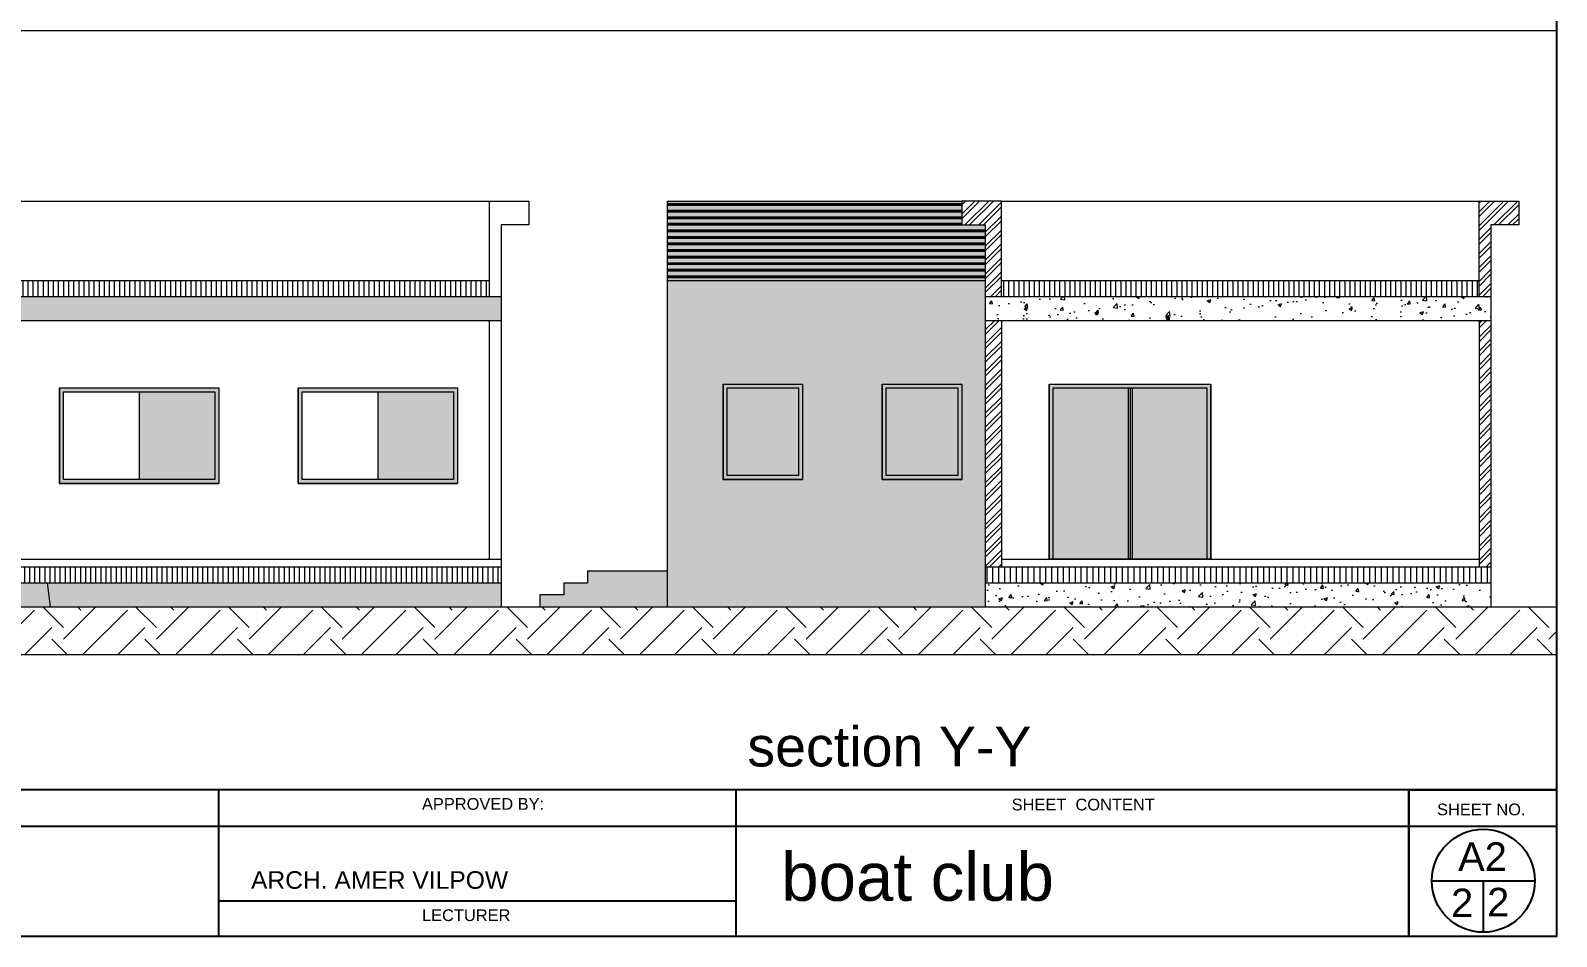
# Model space of a CAD drawing. Header units: inches. Extents: x 4 to 844, y 19 to 530.
# Drawn here: x 484.7 to 551.7, y 181.9 to 221.7 of the extents above; entities that cross this region are included whole.
import ezdxf

# ---------------------------------------------------------------- set-up
doc = ezdxf.new("R2010")
doc.units = ezdxf.units.IN
doc.header["$MEASUREMENT"] = 0
doc.styles.get("Standard").update_dxf_attribs({"font": 'arial.ttf'})
pattern_1 = [(45, (-200.52434, 53.89904), (-0.30548395, 0.30548395), []), (45, (-200.3207, 53.89904), (-0.30548395, 0.30548395), [])]

msp = doc.modelspace()

# ---------------------------------------------------------------- hatches: boundary and pattern name
at = {"lineweight": 0}
h = msp.add_hatch(color=0, dxfattribs=at)
h.dxf.hatch_style = 1
h.paths.add_polyline_path([(526.63751, 210.72771), (526.63751, 213.17145), (525.59019, 213.17145), (525.59019, 214.21877), (512.67324, 214.21877), (512.67324, 210.72771)])
at = {"lineweight": 0, "true_color": 0x293189}
h = msp.add_hatch(dxfattribs=at)
h.set_pattern_fill('PLAST', color=177, scale=1.152052)
h.set_pattern_definition([(0, (-200.52434, 53.89904), (0, 0.28801303), []), (0, (-200.52434, 53.93504), (0, 0.28801303), []), (0, (-200.52434, 53.97104), (0, 0.28801303), [])])
h.paths.add_polyline_path([(512.67324, 214.21877), (512.67324, 210.72771), (526.63751, 210.72771), (526.63751, 213.17145), (525.59019, 213.17145), (525.59019, 214.21877)])
at = {"lineweight": 0}
h = msp.add_hatch(dxfattribs=at)
h.set_pattern_fill('ANSI32', color=32, scale=1.152052)
h.set_pattern_definition(pattern_1)
h.paths.add_polyline_path([(526.63751, 210.02949), (527.33573, 210.02949), (527.33573, 214.21877), (525.59019, 214.21877), (525.59019, 213.17145), (526.63751, 213.17145)])
h = msp.add_hatch(dxfattribs=at)
h.set_pattern_fill('ANSI32', color=32, scale=1.152052)
h.set_pattern_definition(pattern_1)
h.paths.add_polyline_path([(526.63751, 198.15986), (527.33573, 198.15986), (527.33573, 208.98217), (526.63751, 208.98217)])
h.paths.add_polyline_path([(548.28843, 198.15986), (548.81209, 198.15986), (548.81209, 208.98217), (548.28843, 208.98217)])
h.paths.add_polyline_path([(548.28213, 214.21877), (548.28213, 210.02949), (548.81209, 210.02949), (548.81209, 213.17145), (550.02766, 213.17145), (550.02766, 214.21877)])
h = msp.add_hatch(dxfattribs=at)
h.set_pattern_fill('_USER', color=32, scale=0.223428, angle=90, pattern_type=0)
h.set_pattern_definition([(90, (-8.25916, -24.63539), (-0.22342829, 1e-17), [])])
h.paths.add_polyline_path([(399.95168, 210.72771), (399.95168, 210.02949), (504.85194, 210.02949), (504.85194, 210.72771)])
at = {"lineweight": 0, "true_color": 0x4554a5}
h = msp.add_hatch(color=175, dxfattribs=at)
h.dxf.hatch_style = 1
h.paths.add_polyline_path([(512.67324, 210.72771), (512.67324, 198.50897), (512.67324, 196.41433), (526.63751, 196.41433), (526.63751, 210.72771)])
h.paths.add_polyline_path([(518.60806, 206.18932), (518.60806, 202.00004), (515.11699, 202.00004), (515.11699, 206.18932)], flags=16)
h.paths.add_polyline_path([(518.43351, 206.01477), (518.43351, 202.17459), (515.29155, 202.17459), (515.29155, 206.01477)], flags=0)
h.paths.add_polyline_path([(522.09913, 206.18932), (525.59019, 206.18932), (525.59019, 202.00004), (522.09913, 202.00004)], flags=16)
h.paths.add_polyline_path([(522.27368, 206.01477), (525.41564, 206.01477), (525.41564, 202.17459), (522.27368, 202.17459)], flags=0)
at = {"lineweight": 0}
h = msp.add_hatch(dxfattribs=at)
h.set_pattern_fill('_USER', color=32, scale=0.223428, angle=90, pattern_type=0)
h.set_pattern_definition([(90, (105.16061, -24.63539), (-0.22342829, 1e-17), [])])
h.paths.add_polyline_path([(527.33573, 210.02949), (548.28213, 210.02949), (548.28213, 210.72771), (527.33573, 210.72771)])
h = msp.add_hatch(dxfattribs=at)
h.set_pattern_fill('AR-CONC', color=32, scale=0.192009)
h.set_pattern_definition([(50, (-313.9441, 117.1087), (1.3772018, -0.1204895), [0.1440065, -1.5840717]), (355, (-313.9441, 117.1087), (-0.2664146, 1.4442742), [0.1152052, -1.2672573]), (100.45144, (-313.8294, 117.0986), (1.1107872, 1.3237847), [0.1223867, -1.3462538]), (46.1842, (-313.9441, 117.4927), (2.049196, -0.3178114), [0.21601, -2.3761075]), (96.63564, (-313.7734, 117.4662), (1.794632, 1.8703923), [0.18358, -2.019382]), (351.18416, (-313.9441, 117.4927), (1.794632, 1.8703923), [0.172808, -1.900886]), (21, (-313.7521, 117.3967), (1.1461134, -0.7730632), [0.1440065, -1.5840717]), (326, (-313.7521, 117.3967), (0.4671866, 1.392351), [0.1152052, -1.2672573]), (71.45144, (-313.6566, 117.3323), (1.6133, 0.6192878), [0.1223867, -1.3462538]), (37.5, (-313.9441, 117.10867), (0.02334798, 0.6391851), [0, -1.2518966, 0, -1.2864582, 0, -1.27205754]), (7.5, (-313.9441, 117.1087), (0.50511636, 0.75730474), [0, -0.7334732, 0, -1.2230953, 0, -0.4848219]), (327.5, (-314.3723, 117.1087), (1.02498544, -0.0433073), [0, -0.4800217, 0, -1.49766774, 0, -1.9872899]), (317.5, (-314.5643, 117.1087), (1.1197681, 0.1922103), [0, -0.6240282, 0, -0.994605, 0, -1.4112638])])
h.paths.add_polyline_path([(399.25347, 210.02949), (399.25347, 208.98217), (505.38191, 208.98217), (505.38191, 210.02949)])
h.paths.add_polyline_path([(399.25347, 197.46165), (399.25347, 196.41433), (505.38191, 196.41433), (505.38191, 197.46165)])
h = msp.add_hatch(dxfattribs=at)
h.set_pattern_fill('AR-CONC', color=32, scale=0.216446)
h.set_pattern_definition([(50, (-200.5243, 53.899), (1.552482, -0.1358246), [0.1623346, -1.7856808]), (355, (-200.5243, 53.899), (-0.300322, 1.628091), [0.1298677, -1.4285446]), (100.45144, (-200.395, 53.8877), (1.2521602, 1.4922663), [0.1379632, -1.517595]), (46.1842, (-200.5243, 54.332), (2.310003, -0.35826), [0.243502, -2.678521]), (96.63564, (-200.3318, 54.302), (2.02304, 2.108442), [0.206945, -2.276394]), (351.18416, (-200.5243, 54.332), (2.02304, 2.108442), [0.1948015, -2.142817]), (21, (-200.3079, 54.2237), (1.2919824, -0.871453), [0.1623346, -1.7856808]), (326, (-200.3079, 54.2237), (0.5266467, 1.5695594), [0.1298677, -1.4285446]), (71.45144, (-200.2002, 54.1511), (1.818629, 0.6981063), [0.1379632, -1.517595]), (37.5, (-200.52434, 53.89904), (0.02631954, 0.72053594), [0, -1.4112289, 0, -1.4501892, 0, -1.4339558]), (7.5, (-200.52434, 53.899), (0.5694039, 0.853689), [0, -0.8268243, 0, -1.378762, 0, -0.5465265]), (327.5, (-201.007, 53.89904), (1.15543813, -0.04881915), [0, -0.5411154, 0, -1.68828, 0, -2.2402177]), (317.5, (-201.2235, 53.899), (1.262284, 0.2166734), [0, -0.70345, 0, -1.1211911, 0, -1.5908792])])
h.paths.add_polyline_path([(526.63751, 210.02949), (526.63751, 208.98217), (548.81209, 208.98217), (548.81209, 210.02949)])
h.paths.add_polyline_path([(526.63751, 197.46165), (526.63751, 196.41433), (548.81209, 196.41433), (548.81209, 197.46165)])
h = msp.add_hatch(color=34, dxfattribs=at)
h.dxf.hatch_style = 1
h.paths.add_polyline_path([(492.98862, 206.01477), (489.49755, 206.01477), (489.49755, 205.84021), (492.81407, 205.84021), (492.81407, 202.00004), (489.49755, 202.00004), (489.49755, 201.82549), (492.98862, 201.82549)])
h.paths.add_polyline_path([(489.49755, 206.01477), (486.00649, 206.01477), (486.00649, 201.82549), (489.49755, 201.82549), (489.49755, 202.00004), (486.18104, 202.00004), (486.18104, 205.84021), (489.49755, 205.84021)])
h = msp.add_hatch(color=256, dxfattribs=at)
h.dxf.hatch_style = 1
h.set_gradient(color1=(173, 221, 247))
h.paths.add_polyline_path([(486.18104, 202.00004), (489.49755, 202.00004), (489.49755, 205.84021), (486.18104, 205.84021)], flags=17)
h.paths.add_polyline_path([(492.81407, 205.84021), (486.18104, 205.84021), (486.18104, 202.00004), (492.81407, 202.00004)])
h = msp.add_hatch(color=34, dxfattribs=at)
h.dxf.hatch_style = 1
h.paths.add_polyline_path([(503.46182, 206.01477), (499.97075, 206.01477), (499.97075, 205.84021), (503.28727, 205.84021), (503.28727, 202.00004), (499.97075, 202.00004), (499.97075, 201.82549), (503.46182, 201.82549)])
h.paths.add_polyline_path([(499.97075, 206.01477), (496.47969, 206.01477), (496.47969, 201.82549), (499.97075, 201.82549), (499.97075, 202.00004), (496.65424, 202.00004), (496.65424, 205.84021), (499.97075, 205.84021)])
h = msp.add_hatch(color=256, dxfattribs=at)
h.dxf.hatch_style = 1
h.set_gradient(color1=(173, 221, 247))
h.paths.add_polyline_path([(496.65424, 202.00004), (499.97075, 202.00004), (499.97075, 205.84021), (496.65424, 205.84021)], flags=17)
h.paths.add_polyline_path([(503.28727, 205.84021), (496.65424, 205.84021), (496.65424, 202.00004), (503.28727, 202.00004)])
h = msp.add_hatch(color=34, dxfattribs=at)
h.dxf.hatch_style = 1
h.paths.add_polyline_path([(515.11699, 202.00004), (518.60806, 202.00004), (518.60806, 206.18932), (515.11699, 206.18932)])
h.paths.add_polyline_path([(515.29155, 202.17459), (518.43351, 202.17459), (518.43351, 206.01477), (515.29155, 206.01477)], flags=16)
h = msp.add_hatch(color=256, dxfattribs=at)
h.dxf.hatch_style = 1
h.set_gradient(color1=(173, 221, 247))
h.paths.add_polyline_path([(515.29155, 206.01477), (515.29155, 202.17459), (518.43351, 202.17459), (518.43351, 206.01477)])
h = msp.add_hatch(color=34, dxfattribs=at)
h.dxf.hatch_style = 1
h.paths.add_polyline_path([(522.09913, 202.00004), (525.59019, 202.00004), (525.59019, 206.18932), (522.09913, 206.18932)])
h.paths.add_polyline_path([(522.27368, 202.17459), (525.41564, 202.17459), (525.41564, 206.01477), (522.27368, 206.01477)], flags=16)
h = msp.add_hatch(color=256, dxfattribs=at)
h.dxf.hatch_style = 1
h.set_gradient(color1=(173, 221, 247))
h.paths.add_polyline_path([(522.27368, 206.01477), (522.27368, 202.17459), (525.41564, 202.17459), (525.41564, 206.01477)])
h = msp.add_hatch(color=32, dxfattribs=at)
h.dxf.hatch_style = 1
h.paths.add_polyline_path([(536.52413, 206.18932), (529.43037, 206.18932), (529.43037, 198.50897), (529.60492, 198.50897), (529.60492, 206.01477), (536.34958, 206.01477), (536.34958, 198.50897), (536.52413, 198.50897)])
at = {"lineweight": 0, "true_color": 0xedee99}
h = msp.add_hatch(color=61, dxfattribs=at)
h.dxf.hatch_style = 1
h.paths.add_polyline_path([(532.97725, 206.01477), (529.60492, 206.01477), (529.60492, 198.50897), (532.97725, 198.50897)])
h.paths.add_polyline_path([(536.34958, 206.01477), (532.97725, 206.01477), (532.97725, 198.50897), (536.34958, 198.50897)])
at = {"lineweight": 0}
h = msp.add_hatch(dxfattribs=at)
h.set_pattern_fill('_USER', color=32, scale=0.223428, angle=90, pattern_type=0)
h.set_pattern_definition([(90, (-30.7521, -6.13273), (-0.22342829, 1e-17), [])])
h.paths.add_polyline_path([(505.38191, 197.46165), (505.38191, 198.15986), (399.25347, 198.15986), (399.25347, 197.46165)])
at = {"lineweight": 0, "true_color": 0x939598}
h = msp.add_hatch(color=252, dxfattribs=at)
h.dxf.hatch_style = 1
h.paths.add_polyline_path([(512.67324, 197.98531), (509.17448, 197.98531), (509.17448, 197.46165), (508.12716, 197.46165), (508.12716, 196.93799), (507.07984, 196.93799), (507.07984, 196.41433), (512.67324, 196.41433)])
at = {"lineweight": 0}
h = msp.add_hatch(dxfattribs=at)
h.set_pattern_fill('_USER', color=32, scale=0.258339, angle=90, pattern_type=0)
h.set_pattern_definition([(90, (-200.52434, 53.89904), (-0.25833896, 2e-17), [])])
h.paths.add_polyline_path([(548.81209, 198.15986), (526.63751, 198.15986), (526.63751, 197.46165), (548.81209, 197.46165)])
at = {"lineweight": 0, "true_color": 0x636466}
h = msp.add_hatch(dxfattribs=at)
h.set_pattern_fill('AR-CONC', color=251, scale=3.491067)
h.set_pattern_definition([(50, (-313.944, 117.109), (25.04003, -2.1907), [2.6183, -28.8013]), (355, (-313.944, 117.109), (-4.8439, 26.2595), [2.09464, -23.04104]), (100.4514, (-311.857, 116.926), (20.1961, 24.0688), [2.2252, -24.47734]), (46.184, (-313.944, 124.09), (37.2581, -5.7784), [3.9275, -43.202]), (96.6356, (-310.84, 123.61), (32.6297, 34.0071), [3.3378, -36.716]), (351.184, (-313.944, 124.09), (32.6297, 34.0071), [3.142, -34.5616]), (21, (-310.453, 122.345), (20.8384, -14.0557), [2.6183, -28.8013]), (326, (-310.453, 122.345), (8.4943, 25.3155), [2.09464, -23.04104]), (71.4514, (-308.717, 121.174), (29.3327, 11.2598), [2.2252, -24.47734]), (37.5, (-313.944, 117.109), (0.42451, 11.62155), [0, -22.76176, 0, -23.39015, 0, -23.12832]), (7.5, (-313.944, 117.109), (9.18393, 13.76918), [0, -13.33588, 0, -22.2381, 0, -8.81494]), (327.5, (-321.729, 117.109), (18.6361, -0.78741), [0, -8.72767, 0, -27.23032, 0, -36.13254]), (317.5, (-325.22, 117.109), (20.35942, 3.49473), [0, -11.34597, 0, -18.08373, 0, -25.65934])])
h.paths.add_polyline_path([(399.25347, 197.46165), (399.25347, 196.41433), (505.38191, 196.41433), (505.38191, 197.46165)])
at = {"lineweight": 0}
h = msp.add_hatch(dxfattribs=at)
h.set_pattern_fill('EARTH', color=0, scale=11.520521, angle=45)
h.set_pattern_definition([(45, (-41.8027, 83.491), (4e-16, 4.073119), [2.88013, -2.88013]), (45, (-42.5664, 84.2547), (4e-16, 4.073119), [2.88013, -2.88013]), (45, (-43.33, 85.0184), (4e-16, 4.073119), [2.88013, -2.88013]), (135, (-43.33, 85.5275), (-4.073119, 4e-16), [2.88013, -2.88013]), (135, (-42.5664, 86.2912), (-4.073119, 4e-16), [2.88013, -2.88013]), (135, (-41.8027, 87.055), (-4.073119, 4e-16), [2.88013, -2.88013])])
h.paths.add_polyline_path([(551.68661, 196.41433), (396.64954, 196.41433), (396.64954, 194.31969), (551.68661, 194.31969)])

# ---------------------------------------------------------------- linework, layer by layer
at = {"color": 240, "true_color": 0xed1f24}
for p, q in [((551.68661, 282.43805), (551.68661, 181.9431)), ((551.68661, 188.38509), (396.64954, 188.38509)), ((492.97396, 188.38509), (492.97396, 181.9431)), ((515.67824, 188.38509), (515.67824, 181.9431)), ((515.67824, 188.38509), (515.67824, 181.9431)), ((545.21286, 188.38509), (545.21286, 181.9431)), ((551.68661, 186.77459), (403.12329, 186.77459)), ((492.97396, 186.77459), (492.97396, 181.9431)), ((515.67824, 183.48898), (492.97396, 183.48898)), ((551.68661, 181.9431), (396.64954, 181.9431)), ((551.68661, 181.9431), (396.64954, 181.9431))]:
    msp.add_line(p, q, dxfattribs=at)
at = {"lineweight": 0}
for p, q in [((396.64954, 221.70272), (551.68661, 221.70272)), ((399.95168, 210.72771), (504.85194, 210.72771)), ((512.67324, 210.72771), (526.63751, 210.72771)), ((527.33573, 210.72771), (548.28213, 210.72771)), ((399.25347, 210.02949), (505.37833, 210.02949)), ((526.63751, 210.02949), (548.81209, 210.02949)), ((399.25347, 208.98217), (505.38191, 208.98217)), ((399.25347, 208.98217), (505.38191, 208.98217)), ((526.63751, 208.98217), (548.81209, 208.98217)), ((526.63751, 208.98217), (548.81209, 208.98217)), ((486.00649, 206.01477), (492.98862, 206.01477)), ((486.00649, 206.01477), (492.98862, 206.01477)), ((496.47969, 206.01477), (503.46182, 206.01477)), ((496.47969, 206.01477), (503.46182, 206.01477)), ((515.11699, 206.18932), (518.60806, 206.18932)), ((522.09913, 206.18932), (525.59019, 206.18932)), ((529.43037, 206.18932), (536.52413, 206.18932)), ((529.43037, 198.50897), (529.43037, 206.18932)), ((529.43037, 206.18932), (536.52413, 206.18932)), ((529.60492, 206.01477), (536.34958, 206.01477)), ((529.60492, 198.50897), (529.60492, 206.01477)), ((536.34958, 206.01477), (536.34958, 198.50897)), ((536.52413, 206.18932), (536.52413, 198.50897)), ((486.00649, 201.82549), (492.98862, 201.82549)), ((486.00649, 201.82549), (492.98862, 201.82549)), ((496.47969, 201.82549), (503.46182, 201.82549)), ((496.47969, 201.82549), (503.46182, 201.82549)), ((515.11699, 202.00004), (518.60806, 202.00004)), ((522.09913, 202.00004), (525.59019, 202.00004)), ((399.25347, 198.50897), (505.38191, 198.50897)), ((527.33573, 198.50897), (548.28843, 198.50897)), ((536.52413, 198.50897), (529.43037, 198.50897)), ((399.25347, 198.15986), (505.38191, 198.15986)), ((509.17448, 197.98531), (512.66555, 197.98531)), ((526.63751, 198.15986), (548.81209, 198.15986)), ((399.25347, 197.46165), (505.38191, 197.46165)), ((508.12716, 196.93799), (507.07984, 196.93799)), ((508.12716, 197.46165), (509.17448, 197.46165)), ((526.63751, 197.46165), (548.81209, 197.46165)), ((396.64954, 196.41433), (551.68661, 196.41433)), ((396.64954, 194.31969), (551.68661, 194.31969))]:
    msp.add_line(p, q, dxfattribs=at)
at = {"color": 32, "lineweight": 0}
for p, q in [((399.25347, 214.21877), (504.85194, 214.21877)), ((504.85194, 214.21877), (504.85194, 210.02949)), ((504.85194, 214.21877), (506.59748, 214.21877)), ((506.59748, 214.21877), (506.59748, 213.17145)), ((512.67324, 198.50897), (512.67324, 214.21877)), ((512.67324, 214.21877), (525.59019, 214.21877)), ((527.33573, 214.21877), (525.59019, 214.21877)), ((525.59019, 214.21877), (525.59019, 213.17145)), ((527.33573, 210.02949), (527.33573, 214.21877)), ((527.33573, 214.21877), (550.02766, 214.21877)), ((548.28213, 214.21877), (548.28213, 210.02949)), ((548.28213, 214.21877), (550.02766, 214.21877)), ((550.02766, 214.21877), (550.02766, 213.17145)), ((505.38191, 213.17145), (505.38191, 196.41433)), ((506.59748, 213.17145), (505.38191, 213.17145)), ((525.59019, 213.17145), (526.63751, 213.17145)), ((526.63751, 196.41433), (526.63751, 213.17145)), ((548.81209, 213.17145), (548.81209, 196.41433)), ((550.02766, 213.17145), (548.81209, 213.17145)), ((504.85825, 208.98217), (504.85825, 198.50897)), ((512.67324, 196.41433), (512.67324, 208.98217)), ((527.33573, 208.98217), (527.33573, 198.15986)), ((548.28843, 208.98217), (548.28843, 198.15986))]:
    msp.add_line(p, q, dxfattribs=at)
at = {"color": 40, "lineweight": 0, "true_color": 0xf8d731}
for p, q in [((486.00649, 206.01477), (486.00649, 201.82549)), ((486.00649, 206.01477), (486.00649, 201.82549)), ((489.49755, 205.84021), (489.49755, 202.00004)), ((492.98862, 206.01477), (492.98862, 201.82549)), ((492.98862, 206.01477), (492.98862, 201.82549)), ((496.47969, 206.01477), (496.47969, 201.82549)), ((496.47969, 206.01477), (496.47969, 201.82549)), ((499.97075, 205.84021), (499.97075, 202.00004)), ((503.46182, 206.01477), (503.46182, 201.82549)), ((503.46182, 206.01477), (503.46182, 201.82549)), ((515.11699, 206.18932), (515.11699, 202.00004)), ((518.60806, 206.18932), (518.60806, 202.00004)), ((522.09913, 206.18932), (522.09913, 202.00004)), ((525.59019, 206.18932), (525.59019, 202.00004)), ((529.43037, 206.18932), (529.43037, 198.50897)), ((536.52413, 198.50897), (536.52413, 206.18932))]:
    msp.add_line(p, q, dxfattribs=at)
at = {"color": 251, "lineweight": 0, "true_color": 0x636466}
for p, q in [((532.88997, 206.01477), (532.88997, 198.50897)), ((532.97725, 206.01477), (532.97725, 198.50897)), ((532.97725, 206.01477), (532.97725, 198.50897)), ((533.06453, 206.01477), (533.06453, 198.50897))]:
    msp.add_line(p, q, dxfattribs=at)
at = {"color": 242, "lineweight": 0, "true_color": 0xcd2027}
for p, q in [((509.17448, 197.98531), (509.17448, 197.46165)), ((507.07984, 196.93799), (507.07984, 196.41433)), ((508.12716, 197.46165), (508.12716, 196.93799))]:
    msp.add_line(p, q, dxfattribs=at)
at = {"color": 6, "lineweight": 0}
msp.add_line((396.64954, 196.41433), (551.68661, 196.41433), dxfattribs=at)
at = {"color": 8}
for p, q in [((546.21342, 184.38811), (550.7365, 184.38811)), ((548.47496, 184.38811), (548.47496, 182.12657))]:
    msp.add_line(p, q, dxfattribs=at)
at = {"lineweight": 0}
for points in [[(486.00649, 206.01477), (492.98862, 206.01477), (492.98862, 201.82549), (486.00649, 201.82549)], [(486.18104, 205.84021), (492.81407, 205.84021), (492.81407, 202.00004), (486.18104, 202.00004)], [(496.47969, 206.01477), (503.46182, 206.01477), (503.46182, 201.82549), (496.47969, 201.82549)], [(496.65424, 205.84021), (503.28727, 205.84021), (503.28727, 202.00004), (496.65424, 202.00004)], [(515.11699, 206.18932), (518.60806, 206.18932), (518.60806, 202.00004), (515.11699, 202.00004)], [(515.29155, 206.01477), (518.43351, 206.01477), (518.43351, 202.17459), (515.29155, 202.17459)], [(522.09913, 206.18932), (525.59019, 206.18932), (525.59019, 202.00004), (522.09913, 202.00004)], [(522.27368, 206.01477), (525.41564, 206.01477), (525.41564, 202.17459), (522.27368, 202.17459)]]:
    msp.add_lwpolyline(points, close=True, dxfattribs=at)
at = {"color": 240, "true_color": 0xed1f24}
msp.add_lwpolyline([(545.21286, 188.38509), (551.68661, 188.38509), (551.68661, 181.9431), (545.21286, 181.9431)], close=True, dxfattribs=at)
at = {"color": 8}
msp.add_circle((548.47496, 184.38811), 2.26154, dxfattribs=at)

# ---------------------------------------------------------------- texts
at = {"color": 18, "true_color": 0x000000}
for s, height, p in [('APPROVED BY:', 0.5153587, (501.90698, 187.50382)), ('SHEET  CONTENT', 0.5153587, (527.78061, 187.47562)), ('SHEET NO.', 0.515359, (546.44725, 187.26104)), ('LECTURER', 0.515359, (501.90698, 182.61995))]:
    msp.add_text(s, height=height, dxfattribs=at).set_placement(p)
at = {"color": 5}
msp.add_text('boat club', height=2.110335, dxfattribs=at).set_placement((517.67091, 183.50924))
at = {"color": 140}
msp.add_text('A2', height=1.252322, dxfattribs=at).set_placement((547.37163, 184.82138))
at = {"color": 3}
msp.add_text('ARCH. AMER VILPOW', height=0.773038, dxfattribs=at).set_placement((494.40627, 184.03505))
at = {"color": 1}
for p in [(547.06048, 182.7913), (548.64164, 182.82535)]:
    msp.add_text('2', height=1.25232, dxfattribs=at).set_placement(p)
at = {"lineweight": 0, "insert": (516.18334, 191.15064), "char_height": 1.7455335, "attachment_point": 1}
msp.add_mtext_dynamic_manual_height_columns('section Y-Y', width=16.0704854, gutter_width=1, heights=[0], dxfattribs=at)

doc.saveas('drawing.dxf')
